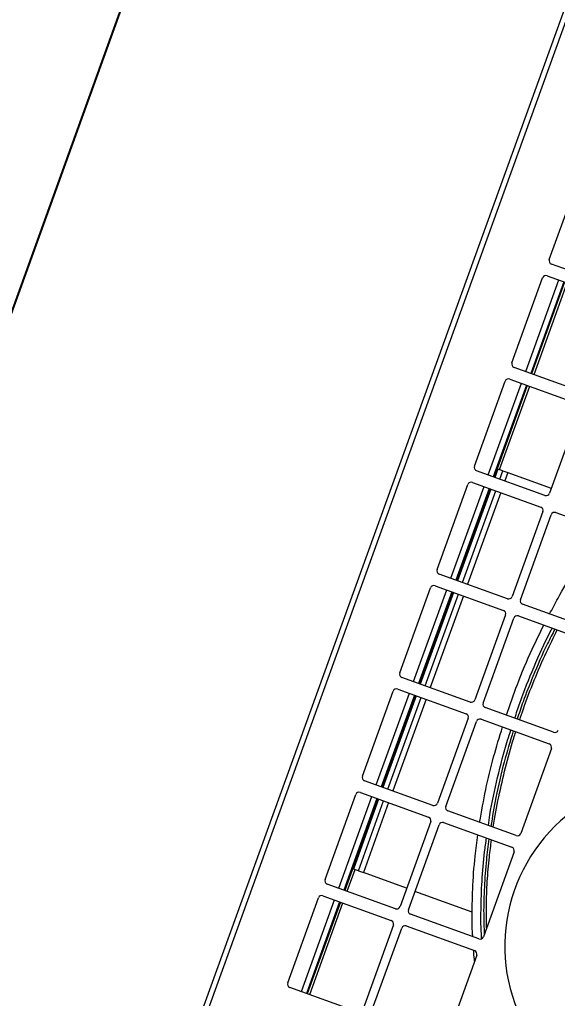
# Model space of a CAD drawing. Header units: metres. Extents: x -17822 to 152406, y -4219 to 19791.
# Drawn here: x 117449.5 to 117479.9, y 6010.4 to 6065.6 of the extents above; entities that cross this region are included whole.
import ezdxf

# ---------------------------------------------------------------- set-up
doc = ezdxf.new("R2010")
doc.units = ezdxf.units.M
doc.header["$LTSCALE"] = 100
doc.header["$MEASUREMENT"] = 0
doc.layers.get('0').update_dxf_attribs({"color": 9, "lineweight": 9})
doc.layers.add('TEKSAN', color=7, linetype='Continuous', lineweight=9)
doc.styles.get("Standard").update_dxf_attribs({"font": 'ARIALN.TTF'})
doc.dimstyles.new('TEKSAN', dxfattribs={"dimtxt": 17, "dimasz": 8, "dimexe": 2, "dimexo": 2, "dimgap": 3, "dimtad": 1, "dimdec": 0, "dimzin": 0, "dimdsep": 46, "dimtxsty": 'Standard', "dimcen": 0.09, "dimclrd": 160, "dimclre": 252, "dimclrt": 160, "dimadec": 0, "dimazin": 0, "dimtfac": 1, "dimtdec": 0, "dimtofl": 0, "dimtmove": 0, "dimatfit": 3, "dimfxl": 1, "dimtolj": 1, "dimtzin": 0, "dimarcsym": 0})

# ---------------------------------------------------------------- blocks, each defined once
blk = doc.blocks.new('K500H165_üst')
at = {"color": 7, "linetype": 'Continuous', "lineweight": 15}
for p, q in [((102.25, -69), (107.35, -69)), ((108.45, -69), (113.55, -69)), ((114.65, -69), (119.75, -69)), ((89.65, -73.3), (89.65, -69.2)), ((95.15, -69.2), (95.15, -73.3)), ((95.85, -73.3), (95.85, -69.2)), ((101.35, -69.2), (101.35, -73.3)), ((102.05, -73.3), (102.05, -69.2)), ((107.55, -69.2), (107.55, -73.3)), ((108.25, -73.3), (108.25, -69.2)), ((113.75, -69.2), (113.75, -73.3)), ((114.45, -73.3), (114.45, -69.2)), ((112.45, -70.069), (112.45, -73.5)), ((83.65, -74), (88.75, -74)), ((88.45, -76.6), (88.45, -74)), ((94.95, -73.5), (89.85, -73.5)), ((89.85, -74), (94.95, -74)), ((101.15, -73.5), (96.05, -73.5)), ((96.05, -74), (101.15, -74)), ((107.35, -73.5), (102.25, -73.5)), ((102.25, -74), (107.35, -74)), ((113.55, -73.5), (108.45, -73.5)), ((108.45, -74), (113.55, -74)), ((112.45, -74), (112.45, -76.6)), ((119.75, -73.5), (114.65, -73.5)), ((114.65, -74), (119.75, -74)), ((76.55, -74.2), (76.55, -78.3)), ((77.25, -78.3), (77.25, -74.2)), ((82.75, -74.2), (82.75, -78.3)), ((83.45, -78.3), (83.45, -74.2)), ((88.95, -74.2), (88.95, -78.3)), ((89.65, -78.3), (89.65, -74.2)), ((95.15, -74.2), (95.15, -78.3)), ((95.85, -78.3), (95.85, -74.2)), ((101.35, -74.2), (101.35, -78.3)), ((102.05, -78.3), (102.05, -74.2)), ((107.55, -74.2), (107.55, -78.3)), ((108.25, -78.3), (108.25, -74.2)), ((113.75, -74.2), (113.75, -78.3)), ((114.45, -78.3), (114.45, -74.2)), ((119.95, -74.2), (119.95, -78.3)), ((88.45, -76.9), (88.45, -76.6)), ((88.45, -76.6), (88.95, -76.6)), ((89.65, -76.6), (95.15, -76.6)), ((95.85, -76.6), (101.35, -76.6)), ((102.05, -76.6), (107.55, -76.6)), ((108.25, -76.6), (112.45, -76.6)), ((112.45, -76.9), (112.45, -76.6)), ((82.75, -77.1), (77.25, -77.1)), ((77.25, -77.25), (82.75, -77.25)), ((77.25, -77.3), (82.75, -77.3)), ((88.45, -77.1), (83.45, -77.1)), ((83.45, -77.25), (88.95, -77.25)), ((83.45, -77.3), (88.95, -77.3)), ((88.95, -76.9), (88.45, -76.9)), ((88.45, -76.9), (88.45, -77.2)), ((88.45, -77.2), (88.95, -77.2)), ((95.15, -76.9), (89.65, -76.9)), ((89.65, -77.2), (95.15, -77.2)), ((89.65, -77.25), (95.15, -77.25)), ((89.65, -77.3), (95.15, -77.3)), ((101.35, -76.9), (95.85, -76.9)), ((95.85, -77.2), (101.35, -77.2)), ((95.85, -77.25), (101.35, -77.25)), ((95.85, -77.3), (101.35, -77.3)), ((107.55, -76.9), (102.05, -76.9)), ((102.05, -77.2), (107.55, -77.2)), ((102.05, -77.25), (107.55, -77.25)), ((102.05, -77.3), (107.55, -77.3)), ((112.45, -76.9), (108.25, -76.9)), ((108.25, -77.2), (112.45, -77.2)), ((108.25, -77.25), (113.75, -77.25)), ((108.25, -77.3), (113.75, -77.3)), ((112.45, -76.9), (112.45, -77.2)), ((113.75, -77.1), (112.45, -77.1)), ((119.95, -77.1), (114.45, -77.1)), ((114.45, -77.25), (119.95, -77.25)), ((114.45, -77.3), (119.95, -77.3)), ((82.75, -77.6), (77.25, -77.6)), ((88.95, -77.6), (83.45, -77.6)), ((95.15, -77.6), (89.65, -77.6)), ((101.35, -77.6), (95.85, -77.6)), ((107.55, -77.6), (102.05, -77.6)), ((113.75, -77.6), (108.25, -77.6)), ((119.95, -77.6), (114.45, -77.6)), ((76.35, -78.5), (71.25, -78.5)), ((82.55, -78.5), (77.45, -78.5)), ((88.75, -78.5), (83.65, -78.5)), ((94.95, -78.5), (89.85, -78.5)), ((101.15, -78.5), (96.05, -78.5)), ((107.35, -78.5), (102.25, -78.5)), ((113.55, -78.5), (108.45, -78.5)), ((119.75, -78.5), (114.65, -78.5)), ((149.95, -82.2), (44.55, -82.2)), ((150.082, -82.5), (44.418, -82.5))]:
    blk.add_line(p, q, dxfattribs=at)
for centre, radius, start, end in [((110.4, -58.75), 9.5, 233.695, 126.6683), ((101.15, -69.2), 0.2, 0, 90), ((102.25, -69.2), 0.2, 90, 180), ((107.35, -69.2), 0.2, 0, 90), ((108.45, -69.2), 0.2, 90, 180), ((113.55, -69.2), 0.2, 0, 90), ((114.65, -69.2), 0.2, 90, 180), ((89.85, -73.3), 0.2, 180, 270), ((94.95, -73.3), 0.2, 270, 0), ((96.05, -73.3), 0.2, 180, 270), ((101.15, -73.3), 0.2, 270, 0), ((102.25, -73.3), 0.2, 180, 270), ((107.35, -73.3), 0.2, 270, 0), ((108.45, -73.3), 0.2, 180, 270), ((113.55, -73.3), 0.2, 270, 0), ((114.65, -73.3), 0.2, 180, 270), ((88.75, -74.2), 0.2, 0, 90), ((89.85, -74.2), 0.2, 90, 180), ((94.95, -74.2), 0.2, 0, 90), ((96.05, -74.2), 0.2, 90, 180), ((101.15, -74.2), 0.2, 0, 90), ((102.25, -74.2), 0.2, 90, 180), ((107.35, -74.2), 0.2, 0, 90), ((108.45, -74.2), 0.2, 90, 180), ((113.55, -74.2), 0.2, 0, 90), ((114.65, -74.2), 0.2, 90, 180), ((76.35, -78.3), 0.2, 270, 0), ((77.45, -78.3), 0.2, 180, 270), ((82.55, -78.3), 0.2, 270, 0), ((83.65, -78.3), 0.2, 180, 270), ((88.75, -78.3), 0.2, 270, 0), ((89.85, -78.3), 0.2, 180, 270), ((94.95, -78.3), 0.2, 270, 0), ((96.05, -78.3), 0.2, 180, 270), ((101.15, -78.3), 0.2, 270, 0), ((102.25, -78.3), 0.2, 180, 270), ((107.35, -78.3), 0.2, 270, 0), ((108.45, -78.3), 0.2, 180, 270), ((113.55, -78.3), 0.2, 270, 0), ((114.65, -78.3), 0.2, 180, 270), ((119.75, -78.3), 0.2, 270, 0)]:
    blk.add_arc(centre, radius, start, end, dxfattribs=at)
for points, knots in [([(108.25, -70.581), (108.639, -70.496), (109.524, -70.301), (110.887, -69.913), (112.218, -69.48), (113.042, -69.144), (113.395, -69)], [0, 0, 0, 0, 0.221352, 0.504669, 0.78813, 1, 1, 1, 1]), ([(113.007, -69), (112.627, -69.146), (111.814, -69.46), (110.542, -69.858), (109.338, -70.193), (108.568, -70.355), (108.25, -70.423)], [0, 0, 0, 0, 0.245746, 0.525244, 0.803898, 1, 1, 1, 1]), ([(114.999, -69), (114.928, -69.036), (114.748, -69.129), (114.562, -69.207), (114.45, -69.254)], [0, 0, 0, 0, 0.39508, 1, 1, 1, 1]), ([(113.679, -69.051), (113.659, -69.06), (113.163, -69.287), (112.144, -69.657), (110.613, -70.155), (109.308, -70.515), (108.509, -70.673), (108.25, -70.725)], [0, 0, 0, 0, 0.0117849, 0.2873973, 0.570356, 0.8608467, 1, 1, 1, 1]), ([(113.75, -69.562), (113.709, -69.58), (113.282, -69.769), (112.447, -70.076), (111.049, -70.547), (109.65, -70.946), (108.641, -71.157), (108.25, -71.239)], [0, 0, 0, 0, 0.023363, 0.243189, 0.462925, 0.792183, 1, 1, 1, 1]), ([(95.15, -71.679), (94.816, -71.634), (93.889, -71.507), (92.385, -71.205), (90.882, -70.849), (89.981, -70.563), (89.65, -70.458)], [0, 0, 0, 0, 0.179274, 0.497213, 0.815355, 1, 1, 1, 1]), ([(107.55, -70.577), (107.541, -70.579), (106.975, -70.704), (105.837, -70.875), (104.135, -71.083), (102.871, -71.189), (102.173, -71.207), (102.05, -71.21)], [0, 0, 0, 0, 0.004793, 0.314087, 0.622246, 0.93333, 1, 1, 1, 1]), ([(101.35, -71.23), (101.131, -71.238), (100.336, -71.265), (98.965, -71.23), (97.348, -71.141), (96.313, -71.02), (95.85, -70.966)], [0, 0, 0, 0, 0.119368, 0.432928, 0.746095, 1, 1, 1, 1]), ([(95.85, -71.109), (96.151, -71.149), (97.128, -71.279), (98.621, -71.365), (100.154, -71.411), (101.006, -71.391), (101.35, -71.383)], [0, 0, 0, 0, 0.1653351, 0.5360021, 0.8130341, 1, 1, 1, 1]), ([(102.05, -71.362), (102.662, -71.33), (103.954, -71.261), (105.791, -71.048), (107.005, -70.822), (107.55, -70.721)], [0, 0, 0, 0, 0.331584, 0.700235, 1, 1, 1, 1]), ([(107.55, -70.87), (107.352, -70.912), (106.451, -71.104), (104.814, -71.31), (103.176, -71.479), (102.249, -71.5), (102.05, -71.505)], [0, 0, 0, 0, 0.109539, 0.498354, 0.892284, 1, 1, 1, 1]), ([(101.35, -71.525), (101.05, -71.535), (100.018, -71.573), (98.258, -71.496), (96.722, -71.397), (95.926, -71.279), (95.85, -71.268)], [0, 0, 0, 0, 0.1633584, 0.5621019, 0.9582765, 1, 1, 1, 1]), ([(101.35, -72.033), (100.734, -72.041), (99.399, -72.059), (97.563, -71.962), (96.349, -71.83), (95.85, -71.776)], [0, 0, 0, 0, 0.335353, 0.72664, 1, 1, 1, 1]), ([(107.55, -71.392), (106.933, -71.499), (105.693, -71.714), (103.857, -71.921), (102.638, -71.98), (102.05, -72.009)], [0, 0, 0, 0, 0.3391218, 0.6813024, 1, 1, 1, 1])]:
    blk.add_open_spline(points, degree=3, knots=knots, dxfattribs=at)
blk = doc.blocks.new('*D552')
at = {"layer": 'TEKSAN', "color": 252, "lineweight": -2, "transparency": 16777216}
for p, q in [((117550.907, 6553.712), (117624.372, 6527.099)), ((117336.298, 5961.28), (117409.764, 5934.667))]:
    blk.add_line(p, q, dxfattribs=at)
at = {"layer": 'TEKSAN', "color": 160, "lineweight": -2, "transparency": 16777216}
blk.add_line((117410.608, 5942.87), (117619.767, 6520.259), dxfattribs=at)
at = {"layer": 'TEKSAN', "color": 160, "transparency": 16777216}
for points in [[(117618.513, 6520.713), (117621.021, 6519.805), (117622.492, 6527.781)], [(117409.355, 5943.324), (117411.862, 5942.416), (117407.883, 5935.348)]]:
    blk.add_solid(points, dxfattribs=at)
at = {"layer": 'TEKSAN', "color": 160, "transparency": 16777216, "insert": (117504.206, 6235.542), "char_height": 17, "attachment_point": 5, "rotation": 70.0871}
blk.add_mtext('\\A1;630', dxfattribs=at)

msp = doc.modelspace()

# ---------------------------------------------------------------- block references
at = {"layer": 'TEKSAN', "rotation": 250.1125129141476}
msp.add_blockref('K500H165_üst', (117579.235, 6097.152), dxfattribs=at)

# ---------------------------------------------------------------- dimensions: what is measured, and where the dimension line sits
at = {"layer": 'TEKSAN'}
dim = msp.add_aligned_dim(p1=(117334.418, 5961.961), p2=(117549.026, 6554.393), distance=-78.137, dimstyle='TEKSAN', dxfattribs=at)
dim.commit()
dim.dimension.update_dxf_attribs({"geometry": '*D552', "text_midpoint": (117504.206, 6235.542)})

doc.saveas('drawing.dxf')
